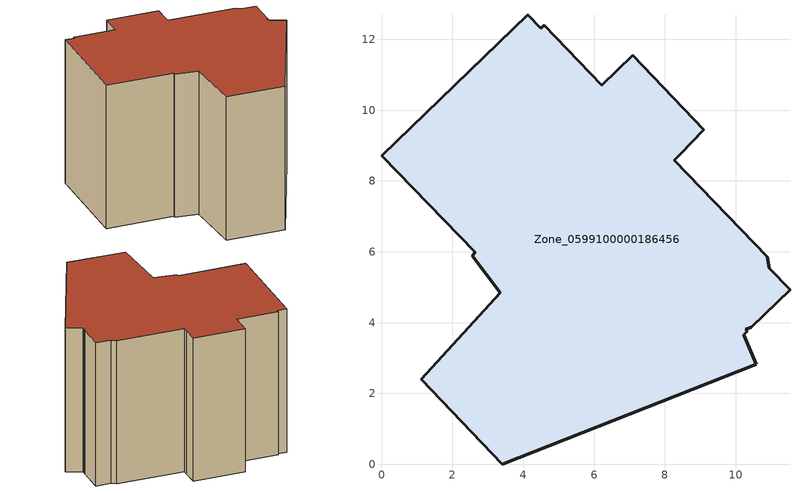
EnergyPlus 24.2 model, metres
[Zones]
Zone_0599100000186456
 floor ground (C_G): 10.95,5.54 11.53,4.93 10.44,3.87 10.29,3.81 10.33,3.76 10.23,3.66 10.58,2.82 3.41,0 1.12,2.4 3.36,4.85 2.56,5.89 2.65,5.98 0,8.71 4.13,12.69 4.5,12.31 4.59,12.39 6.22,10.71 7.09,11.55 9.1,9.45 8.44,8.76 8.27,8.58 10.89,5.86 z0
 wall outside (C_F): 3.41,0 10.58,2.82 10.23,3.66 10.33,3.76 10.29,3.81 10.44,3.87 11.53,4.93 10.95,5.54 10.89,5.86 8.27,8.58 8.44,8.76 9.1,9.45 7.09,11.55 6.22,10.71 4.59,12.39 4.5,12.31 4.13,12.69 0,8.71 2.65,5.98 2.56,5.89 3.36,4.85 1.12,2.4 3.41,0 z0:8.37
 roof outside (C_R): 11.53,4.93 10.95,5.54 10.89,5.86 8.27,8.58 8.44,8.76 9.1,9.45 7.09,11.55 6.22,10.71 4.59,12.39 4.5,12.31 4.13,12.69 0,8.71 2.65,5.98 2.56,5.89 3.36,4.85 1.12,2.4 3.41,0 10.58,2.82 10.23,3.66 10.33,3.76 10.29,3.81 10.44,3.87 z8.37
[BUILDING]
Pand.0599100000186456: North Axis=0; Terrain=City; Loads Convergence Tolerance Value=0.04; Temperature Convergence Tolerance Value=0.4; Solar Distribution=FullExterior; Maximum Number of Warmup Days=25; Minimum Number of Warmup Days=1
[Site:Location]
Rotterdam.The.Hague.AP_ZH_NLD Design_Conditions: Latitude=51.96; Longitude=4.45; Time Zone=1; Elevation=-4.5
[SITE:GROUNDTEMPERATURE:BUILDINGSURFACE]
18, 18, 18, 18, 18, 18, 18, 18, 18, 18, 18, 18
[MATERIAL] Thermal Absorptance=0.9; Solar Absorptance=0.7; Visible Absorptance=0.7
Name | Roughness | Thickness | Conductivity | Density | Specific Heat
G.TI.1975-1991 | MediumSmooth | 0.15 | 0.288461 | 540 | 1210
F.TI.1975-1991 | Rough | 0.3 | 0.230769 | 1920 | 840
R.TI.1975-1991 | MediumRough | 0.2 | 0.153846 | 1500 | 1000
[CONSTRUCTION]
C_G: G.TI.1975-1991
C_F: F.TI.1975-1991
C_R: R.TI.1975-1991
[ZONE]
Zone_0599100000186456: Type=1; Multiplier=1; Ceiling Height=Autocalculate; Volume=Autocalculate; Floor Area=autocalculate; Part of Total Floor Area=Yes
[ZONEINFILTRATION:DESIGNFLOWRATE]
Infil_Zone_0599100000186456: Zone or ZoneList or Space or SpaceList=Zone_0599100000186456; Schedule=AlwaysOn; Design Flow Rate Calculation Method=Flow/Area; Flow Rate per Floor Area=0.003; Constant Term Coefficient=1; Temperature Term Coefficient=0; Velocity Term Coefficient=0; Velocity Squared Term Coefficient=0
[HVACTEMPLATE:ZONE:IDEALLOADSAIRSYSTEM]
Zone_0599100000186456: Maximum Heating Supply Air Temperature=50; Minimum Cooling Supply Air Temperature=13; Maximum Heating Supply Air Humidity Ratio=0.0156; Minimum Cooling Supply Air Humidity Ratio=0.0077; Heating Limit=NoLimit; Cooling Limit=NoLimit; Dehumidification Control Type=ConstantSensibleHeatRatio; Cooling Sensible Heat Ratio=0.7; Dehumidification Setpoint=60; Humidification Control Type=None; Humidification Setpoint=30; Outdoor Air Method=None; Outdoor Air Flow Rate per Person=0.00944; Outdoor Air Flow Rate per Zone Floor Area=0; Outdoor Air Flow Rate per Zone=0; Demand Controlled Ventilation Type=None; Outdoor Air Economizer Type=NoEconomizer; Heat Recovery Type=None; Sensible Heat Recovery Effectiveness=0.7; Latent Heat Recovery Effectiveness=0.65
[ZONECONTROL:THERMOSTAT]
ThermostatControl_Zone_0599100000186456: Zone or ZoneList=Zone_0599100000186456; Control Type Schedule=DualSetpointControlType; Control 1=Thermostat_Zone_0599100000186456; Temperature Difference Between Cutout And Setpoint=0
[THERMOSTATSETPOINT:DUALSETPOINT]
Thermostat_Zone_0599100000186456: Heating Setpoint Temperature Schedule=HeatingSetpoint_Zone_0599100000186456; Cooling Setpoint Temperature Schedule=CoolingSetpoint_Zone_0599100000186456
[SCHEDULE:COMPACT]
HeatingSetpoint_Zone_0599100000186456: Through: 12/31, For: AllDays, Until: 24:00, 21
CoolingSetpoint_Zone_0599100000186456: Through: 12/31, For: AllDays, Until: 24:00, 24
DualSetpointControlType: Through: 12/31, For: AllDays, Until: 24:00, 4
AlwaysOn: Through: 12/31, For: AllDays, Until: 24:00, 1
